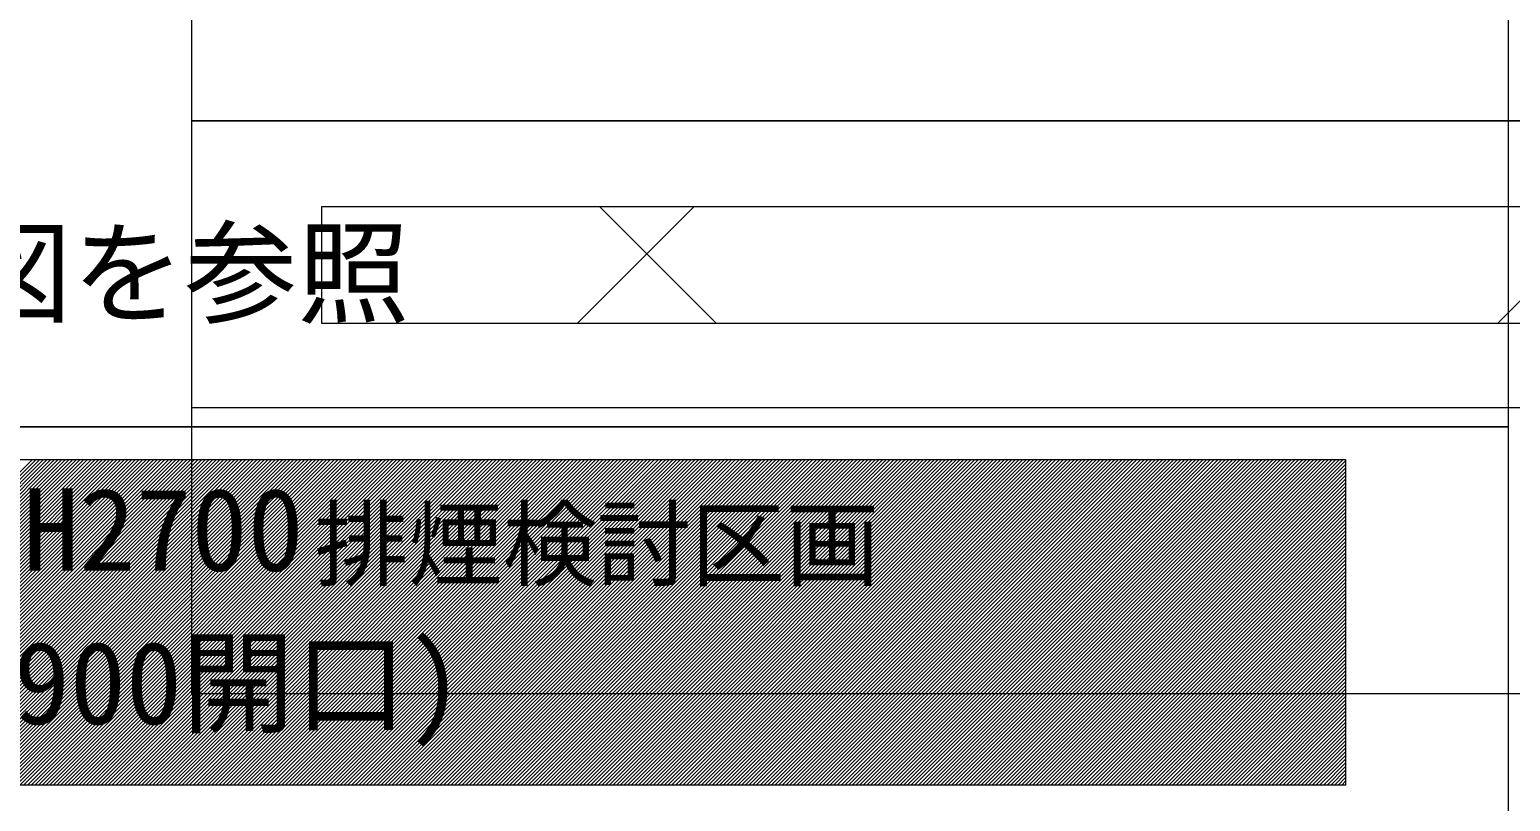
# Model space of a CAD drawing. Units: millimetres at full size, sheet at 1:100. Extents: x 3352 to 127672, y -40372 to 101181.
# Drawn here: x 23019 to 28707, y -30681 to -27718 of the extents above; entities that cross this region are included whole.
import ezdxf
from ezdxf.enums import TextEntityAlignment as Align

# ---------------------------------------------------------------- set-up
doc = ezdxf.new("R2010")
doc.units = ezdxf.units.MM
doc.header["$LTSCALE"] = 100
doc.layers.add('0-0', color=134, linetype='Continuous', lineweight=18)
doc.styles.add('ＭＳ ゴシック', font='')
doc.styles.add('ＭＳ Ｐゴシック', font='')
doc.styles.get('ＭＳ ゴシック').set_extended_font_data('MS Gothic')
doc.styles.get('ＭＳ Ｐゴシック').set_extended_font_data('MS PGothic')

msp = doc.modelspace()

# ---------------------------------------------------------------- linework, layer by layer
at = {"layer": '0-0', "color": 93}
for p, q in [((25122.1, -28846.6), (25572.1, -28396.6)), ((25208.3, -28396.6), (25658.3, -28846.6)), ((28657.6, -28846.6), (29107.6, -28396.6))]:
    msp.add_line(p, q, dxfattribs=at)
at = {"layer": '0-0'}
msp.add_line((23642.2, -29168.6), (31642.2, -29168.6), dxfattribs=at)
at = {"layer": '0-0', "color": 5}
for p, q in [((21780.3, -30618.6), (23030.3, -29368.6)), ((21794.4, -30618.6), (23044.4, -29368.6)), ((21808.6, -30618.6), (23058.6, -29368.6)), ((21822.7, -30618.6), (23072.7, -29368.6)), ((21836.9, -30618.6), (23086.9, -29368.6)), ((21851, -30618.6), (23101, -29368.6)), ((21865.1, -30618.6), (23115.1, -29368.6)), ((21879.3, -30618.6), (23129.3, -29368.6)), ((21893.4, -30618.6), (23143.4, -29368.6)), ((21907.6, -30618.6), (23157.6, -29368.6)), ((21921.7, -30618.6), (23171.7, -29368.6)), ((21935.9, -30618.6), (23185.9, -29368.6)), ((21950, -30618.6), (23200, -29368.6)), ((21964.1, -30618.6), (23214.1, -29368.6)), ((21978.3, -30618.6), (23228.3, -29368.6)), ((21992.4, -30618.6), (23242.4, -29368.6)), ((22006.6, -30618.6), (23256.6, -29368.6)), ((22020.7, -30618.6), (23270.7, -29368.6)), ((22034.9, -30618.6), (23284.9, -29368.6)), ((22049, -30618.6), (23299, -29368.6)), ((22063.1, -30618.6), (23313.1, -29368.6)), ((22077.3, -30618.6), (23327.3, -29368.6)), ((22091.4, -30618.6), (23341.4, -29368.6)), ((22105.6, -30618.6), (23355.6, -29368.6)), ((22119.7, -30618.6), (23369.7, -29368.6)), ((22133.8, -30618.6), (23383.8, -29368.6)), ((22148, -30618.6), (23398, -29368.6)), ((22162.1, -30618.6), (23412.1, -29368.6)), ((22176.3, -30618.6), (23426.3, -29368.6)), ((22190.4, -30618.6), (23440.4, -29368.6)), ((22204.6, -30618.6), (23454.6, -29368.6)), ((22218.7, -30618.6), (23468.7, -29368.6)), ((22232.8, -30618.6), (23482.8, -29368.6)), ((22247, -30618.6), (23497, -29368.6)), ((22261.1, -30618.6), (23511.1, -29368.6)), ((22275.3, -30618.6), (23525.3, -29368.6)), ((22289.4, -30618.6), (23539.4, -29368.6)), ((22303.6, -30618.6), (23553.6, -29368.6)), ((22317.7, -30618.6), (23567.7, -29368.6)), ((22331.8, -30618.6), (23581.8, -29368.6)), ((22346, -30618.6), (23596, -29368.6)), ((22360.1, -30618.6), (23610.1, -29368.6)), ((22374.3, -30618.6), (23624.3, -29368.6)), ((22388.4, -30618.6), (23638.4, -29368.6)), ((22402.5, -30618.6), (23652.5, -29368.6)), ((22416.7, -30618.6), (23666.7, -29368.6)), ((22430.8, -30618.6), (23680.8, -29368.6)), ((22445, -30618.6), (23695, -29368.6)), ((22459.1, -30618.6), (23709.1, -29368.6)), ((22473.3, -30618.6), (23723.3, -29368.6)), ((22487.4, -30618.6), (23737.4, -29368.6)), ((22501.5, -30618.6), (23751.5, -29368.6)), ((22515.7, -30618.6), (23765.7, -29368.6)), ((22529.8, -30618.6), (23779.8, -29368.6)), ((22544, -30618.6), (23794, -29368.6)), ((22558.1, -30618.6), (23808.1, -29368.6)), ((22572.3, -30618.6), (23822.3, -29368.6)), ((22586.4, -30618.6), (23836.4, -29368.6)), ((22600.5, -30618.6), (23850.5, -29368.6)), ((22614.7, -30618.6), (23864.7, -29368.6)), ((22628.8, -30618.6), (23878.8, -29368.6)), ((22643, -30618.6), (23893, -29368.6)), ((22657.1, -30618.6), (23907.1, -29368.6)), ((22671.2, -30618.6), (23921.2, -29368.6)), ((22685.4, -30618.6), (23935.4, -29368.6)), ((22699.5, -30618.6), (23949.5, -29368.6)), ((22713.7, -30618.6), (23963.7, -29368.6)), ((22727.8, -30618.6), (23977.8, -29368.6)), ((22742, -30618.6), (23992, -29368.6)), ((22756.1, -30618.6), (24006.1, -29368.6)), ((22770.2, -30618.6), (24020.2, -29368.6)), ((22784.4, -30618.6), (24034.4, -29368.6)), ((22798.5, -30618.6), (24048.5, -29368.6)), ((22812.7, -30618.6), (24062.7, -29368.6)), ((22826.8, -30618.6), (24076.8, -29368.6)), ((22841, -30618.6), (24091, -29368.6)), ((22855.1, -30618.6), (24105.1, -29368.6)), ((22869.2, -30618.6), (24119.2, -29368.6)), ((22883.4, -30618.6), (24133.4, -29368.6)), ((22897.5, -30618.6), (24147.5, -29368.6)), ((22911.7, -30618.6), (24161.7, -29368.6)), ((22925.8, -30618.6), (24175.8, -29368.6)), ((22939.9, -30618.6), (24189.9, -29368.6)), ((22954.1, -30618.6), (24204.1, -29368.6)), ((22968.2, -30618.6), (24218.2, -29368.6)), ((22982.4, -30618.6), (24232.4, -29368.6)), ((22996.5, -30618.6), (24246.5, -29368.6)), ((23010.7, -30618.6), (24260.7, -29368.6)), ((23024.8, -30618.6), (24274.8, -29368.6)), ((23038.9, -30618.6), (24288.9, -29368.6)), ((23053.1, -30618.6), (24303.1, -29368.6)), ((23067.2, -30618.6), (24317.2, -29368.6)), ((23081.4, -30618.6), (24331.4, -29368.6)), ((23095.5, -30618.6), (24345.5, -29368.6)), ((23109.7, -30618.6), (24359.7, -29368.6)), ((23123.8, -30618.6), (24373.8, -29368.6)), ((23137.9, -30618.6), (24387.9, -29368.6)), ((23152.1, -30618.6), (24402.1, -29368.6)), ((23166.2, -30618.6), (24416.2, -29368.6)), ((23180.4, -30618.6), (24430.4, -29368.6)), ((23194.5, -30618.6), (24444.5, -29368.6)), ((23208.7, -30618.6), (24458.7, -29368.6)), ((23222.8, -30618.6), (24472.8, -29368.6)), ((23236.9, -30618.6), (24486.9, -29368.6)), ((23251.1, -30618.6), (24501.1, -29368.6)), ((23265.2, -30618.6), (24515.2, -29368.6)), ((23279.4, -30618.6), (24529.4, -29368.6)), ((23293.5, -30618.6), (24543.5, -29368.6)), ((23307.6, -30618.6), (24557.6, -29368.6)), ((23321.8, -30618.6), (24571.8, -29368.6)), ((23335.9, -30618.6), (24585.9, -29368.6)), ((23350.1, -30618.6), (24600.1, -29368.6)), ((23364.2, -30618.6), (24614.2, -29368.6)), ((23378.4, -30618.6), (24628.4, -29368.6)), ((23392.5, -30618.6), (24642.5, -29368.6)), ((23406.6, -30618.6), (24656.6, -29368.6)), ((23420.8, -30618.6), (24670.8, -29368.6)), ((23434.9, -30618.6), (24684.9, -29368.6)), ((23449.1, -30618.6), (24699.1, -29368.6)), ((23463.2, -30618.6), (24713.2, -29368.6)), ((23477.4, -30618.6), (24727.4, -29368.6)), ((23491.5, -30618.6), (24741.5, -29368.6)), ((23505.6, -30618.6), (24755.6, -29368.6)), ((23519.8, -30618.6), (24769.8, -29368.6)), ((23533.9, -30618.6), (24783.9, -29368.6)), ((23548.1, -30618.6), (24798.1, -29368.6)), ((23562.2, -30618.6), (24812.2, -29368.6)), ((23576.3, -30618.6), (24826.3, -29368.6)), ((23590.5, -30618.6), (24840.5, -29368.6)), ((23604.6, -30618.6), (24854.6, -29368.6)), ((23618.8, -30618.6), (24868.8, -29368.6)), ((23632.9, -30618.6), (24882.9, -29368.6)), ((23647.1, -30618.6), (24897.1, -29368.6)), ((23661.2, -30618.6), (24911.2, -29368.6)), ((23675.3, -30618.6), (24925.3, -29368.6)), ((23689.5, -30618.6), (24939.5, -29368.6)), ((23703.6, -30618.6), (24953.6, -29368.6)), ((23717.8, -30618.6), (24967.8, -29368.6)), ((23731.9, -30618.6), (24981.9, -29368.6)), ((23746.1, -30618.6), (24996.1, -29368.6)), ((23760.2, -30618.6), (25010.2, -29368.6)), ((23774.3, -30618.6), (25024.3, -29368.6)), ((23788.5, -30618.6), (25038.5, -29368.6)), ((23802.6, -30618.6), (25052.6, -29368.6)), ((23816.8, -30618.6), (25066.8, -29368.6)), ((23830.9, -30618.6), (25080.9, -29368.6)), ((23845, -30618.6), (25095, -29368.6)), ((23859.2, -30618.6), (25109.2, -29368.6)), ((23873.3, -30618.6), (25123.3, -29368.6)), ((23887.5, -30618.6), (25137.5, -29368.6)), ((23901.6, -30618.6), (25151.6, -29368.6)), ((23915.8, -30618.6), (25165.8, -29368.6)), ((23929.9, -30618.6), (25179.9, -29368.6)), ((23944, -30618.6), (25194, -29368.6)), ((23958.2, -30618.6), (25208.2, -29368.6)), ((23972.3, -30618.6), (25222.3, -29368.6)), ((23986.5, -30618.6), (25236.5, -29368.6)), ((24000.6, -30618.6), (25250.6, -29368.6)), ((24014.8, -30618.6), (25264.8, -29368.6)), ((24028.9, -30618.6), (25278.9, -29368.6)), ((24043, -30618.6), (25293, -29368.6)), ((24057.2, -30618.6), (25307.2, -29368.6)), ((24071.3, -30618.6), (25321.3, -29368.6)), ((24085.5, -30618.6), (25335.5, -29368.6)), ((24099.6, -30618.6), (25349.6, -29368.6)), ((24113.7, -30618.6), (25363.7, -29368.6)), ((24127.9, -30618.6), (25377.9, -29368.6)), ((24142, -30618.6), (25392, -29368.6)), ((24156.2, -30618.6), (25406.2, -29368.6)), ((24170.3, -30618.6), (25420.3, -29368.6)), ((24184.5, -30618.6), (25434.5, -29368.6)), ((24198.6, -30618.6), (25448.6, -29368.6)), ((24212.7, -30618.6), (25462.7, -29368.6)), ((24226.9, -30618.6), (25476.9, -29368.6)), ((24241, -30618.6), (25491, -29368.6)), ((24255.2, -30618.6), (25505.2, -29368.6)), ((24269.3, -30618.6), (25519.3, -29368.6)), ((24283.5, -30618.6), (25533.5, -29368.6)), ((24297.6, -30618.6), (25547.6, -29368.6)), ((24311.7, -30618.6), (25561.7, -29368.6)), ((24325.9, -30618.6), (25575.9, -29368.6)), ((24340, -30618.6), (25590, -29368.6)), ((24354.2, -30618.6), (25604.2, -29368.6)), ((24368.3, -30618.6), (25618.3, -29368.6)), ((24382.4, -30618.6), (25632.4, -29368.6)), ((24396.6, -30618.6), (25646.6, -29368.6)), ((24410.7, -30618.6), (25660.7, -29368.6)), ((24424.9, -30618.6), (25674.9, -29368.6)), ((24439, -30618.6), (25689, -29368.6)), ((24453.2, -30618.6), (25703.2, -29368.6)), ((24467.3, -30618.6), (25717.3, -29368.6)), ((24481.4, -30618.6), (25731.4, -29368.6)), ((24495.6, -30618.6), (25745.6, -29368.6)), ((24509.7, -30618.6), (25759.7, -29368.6)), ((24523.9, -30618.6), (25773.9, -29368.6)), ((24538, -30618.6), (25788, -29368.6)), ((24552.2, -30618.6), (25802.2, -29368.6)), ((24566.3, -30618.6), (25816.3, -29368.6)), ((24580.4, -30618.6), (25830.4, -29368.6)), ((24594.6, -30618.6), (25844.6, -29368.6)), ((24608.7, -30618.6), (25858.7, -29368.6)), ((24622.9, -30618.6), (25872.9, -29368.6)), ((24637, -30618.6), (25887, -29368.6)), ((24651.1, -30618.6), (25901.1, -29368.6)), ((24665.3, -30618.6), (25915.3, -29368.6)), ((24679.4, -30618.6), (25929.4, -29368.6)), ((24693.6, -30618.6), (25943.6, -29368.6)), ((24707.7, -30618.6), (25957.7, -29368.6)), ((24721.9, -30618.6), (25971.9, -29368.6)), ((24736, -30618.6), (25986, -29368.6)), ((24750.1, -30618.6), (26000.1, -29368.6)), ((24764.3, -30618.6), (26014.3, -29368.6)), ((24778.4, -30618.6), (26028.4, -29368.6)), ((24792.6, -30618.6), (26042.6, -29368.6)), ((24806.7, -30618.6), (26056.7, -29368.6)), ((24820.9, -30618.6), (26070.9, -29368.6)), ((24835, -30618.6), (26085, -29368.6)), ((24849.1, -30618.6), (26099.1, -29368.6)), ((24863.3, -30618.6), (26113.3, -29368.6)), ((24877.4, -30618.6), (26127.4, -29368.6)), ((24891.6, -30618.6), (26141.6, -29368.6)), ((24905.7, -30618.6), (26155.7, -29368.6)), ((24919.8, -30618.6), (26169.8, -29368.6)), ((24934, -30618.6), (26184, -29368.6)), ((24948.1, -30618.6), (26198.1, -29368.6)), ((24962.3, -30618.6), (26212.3, -29368.6)), ((24976.4, -30618.6), (26226.4, -29368.6)), ((24990.6, -30618.6), (26240.6, -29368.6)), ((25004.7, -30618.6), (26254.7, -29368.6)), ((25018.8, -30618.6), (26268.8, -29368.6)), ((25033, -30618.6), (26283, -29368.6)), ((25047.1, -30618.6), (26297.1, -29368.6)), ((25061.3, -30618.6), (26311.3, -29368.6)), ((25075.4, -30618.6), (26325.4, -29368.6)), ((25089.6, -30618.6), (26339.6, -29368.6)), ((25103.7, -30618.6), (26353.7, -29368.6)), ((25117.8, -30618.6), (26367.8, -29368.6)), ((25132, -30618.6), (26382, -29368.6)), ((25146.1, -30618.6), (26396.1, -29368.6)), ((25160.3, -30618.6), (26410.3, -29368.6)), ((25174.4, -30618.6), (26424.4, -29368.6)), ((25188.5, -30618.6), (26438.5, -29368.6)), ((25202.7, -30618.6), (26452.7, -29368.6)), ((25216.8, -30618.6), (26466.8, -29368.6)), ((25231, -30618.6), (26481, -29368.6)), ((25245.1, -30618.6), (26495.1, -29368.6)), ((25259.3, -30618.6), (26509.3, -29368.6)), ((25273.4, -30618.6), (26523.4, -29368.6)), ((25287.5, -30618.6), (26537.5, -29368.6)), ((25301.7, -30618.6), (26551.7, -29368.6)), ((25315.8, -30618.6), (26565.8, -29368.6)), ((25330, -30618.6), (26580, -29368.6)), ((25344.1, -30618.6), (26594.1, -29368.6)), ((25358.3, -30618.6), (26608.3, -29368.6)), ((25372.4, -30618.6), (26622.4, -29368.6)), ((25386.5, -30618.6), (26636.5, -29368.6)), ((25400.7, -30618.6), (26650.7, -29368.6)), ((25414.8, -30618.6), (26664.8, -29368.6)), ((25429, -30618.6), (26679, -29368.6)), ((25443.1, -30618.6), (26693.1, -29368.6)), ((25457.2, -30618.6), (26707.2, -29368.6)), ((25471.4, -30618.6), (26721.4, -29368.6)), ((25485.5, -30618.6), (26735.5, -29368.6)), ((25499.7, -30618.6), (26749.7, -29368.6)), ((25513.8, -30618.6), (26763.8, -29368.6)), ((25528, -30618.6), (26778, -29368.6)), ((25542.1, -30618.6), (26792.1, -29368.6)), ((25556.2, -30618.6), (26806.2, -29368.6)), ((25570.4, -30618.6), (26820.4, -29368.6)), ((25584.5, -30618.6), (26834.5, -29368.6)), ((25598.7, -30618.6), (26848.7, -29368.6)), ((25612.8, -30618.6), (26862.8, -29368.6)), ((25627, -30618.6), (26877, -29368.6)), ((25641.1, -30618.6), (26891.1, -29368.6)), ((25655.2, -30618.6), (26905.2, -29368.6)), ((25669.4, -30618.6), (26919.4, -29368.6)), ((25683.5, -30618.6), (26933.5, -29368.6)), ((25697.7, -30618.6), (26947.7, -29368.6)), ((25711.8, -30618.6), (26961.8, -29368.6)), ((25726, -30618.6), (26976, -29368.6)), ((25740.1, -30618.6), (26990.1, -29368.6)), ((25754.2, -30618.6), (27004.2, -29368.6)), ((25768.4, -30618.6), (27018.4, -29368.6)), ((25782.5, -30618.6), (27032.5, -29368.6)), ((25796.7, -30618.6), (27046.7, -29368.6)), ((25810.8, -30618.6), (27060.8, -29368.6)), ((25824.9, -30618.6), (27074.9, -29368.6)), ((25839.1, -30618.6), (27089.1, -29368.6)), ((25853.2, -30618.6), (27103.2, -29368.6)), ((25867.4, -30618.6), (27117.4, -29368.6)), ((25881.5, -30618.6), (27131.5, -29368.6)), ((25895.7, -30618.6), (27145.7, -29368.6)), ((25909.8, -30618.6), (27159.8, -29368.6)), ((25923.9, -30618.6), (27173.9, -29368.6)), ((25938.1, -30618.6), (27188.1, -29368.6)), ((25952.2, -30618.6), (27202.2, -29368.6)), ((25966.4, -30618.6), (27216.4, -29368.6)), ((25980.5, -30618.6), (27230.5, -29368.6)), ((25994.7, -30618.6), (27244.7, -29368.6)), ((26008.8, -30618.6), (27258.8, -29368.6)), ((26022.9, -30618.6), (27272.9, -29368.6)), ((26037.1, -30618.6), (27287.1, -29368.6)), ((26051.2, -30618.6), (27301.2, -29368.6)), ((26065.4, -30618.6), (27315.4, -29368.6)), ((26079.5, -30618.6), (27329.5, -29368.6)), ((26093.6, -30618.6), (27343.6, -29368.6)), ((26107.8, -30618.6), (27357.8, -29368.6)), ((26121.9, -30618.6), (27371.9, -29368.6)), ((26136.1, -30618.6), (27386.1, -29368.6)), ((26150.2, -30618.6), (27400.2, -29368.6)), ((26164.4, -30618.6), (27414.4, -29368.6)), ((26178.5, -30618.6), (27428.5, -29368.6)), ((26192.6, -30618.6), (27442.6, -29368.6)), ((26206.8, -30618.6), (27456.8, -29368.6)), ((26220.9, -30618.6), (27470.9, -29368.6)), ((26235.1, -30618.6), (27485.1, -29368.6)), ((26249.2, -30618.6), (27499.2, -29368.6)), ((26263.4, -30618.6), (27513.4, -29368.6)), ((26277.5, -30618.6), (27527.5, -29368.6)), ((26291.6, -30618.6), (27541.6, -29368.6)), ((26305.8, -30618.6), (27555.8, -29368.6)), ((26319.9, -30618.6), (27569.9, -29368.6)), ((26334.1, -30618.6), (27584.1, -29368.6)), ((26348.2, -30618.6), (27598.2, -29368.6)), ((26362.3, -30618.6), (27612.3, -29368.6)), ((26376.5, -30618.6), (27626.5, -29368.6)), ((26390.6, -30618.6), (27640.6, -29368.6)), ((26404.8, -30618.6), (27654.8, -29368.6)), ((26418.9, -30618.6), (27668.9, -29368.6)), ((26433.1, -30618.6), (27683.1, -29368.6)), ((26447.2, -30618.6), (27697.2, -29368.6)), ((26461.3, -30618.6), (27711.3, -29368.6)), ((26475.5, -30618.6), (27725.5, -29368.6)), ((26489.6, -30618.6), (27739.6, -29368.6)), ((26503.8, -30618.6), (27753.8, -29368.6)), ((26517.9, -30618.6), (27767.9, -29368.6)), ((26532.1, -30618.6), (27782.1, -29368.6)), ((26546.2, -30618.6), (27796.2, -29368.6)), ((26560.3, -30618.6), (27810.3, -29368.6)), ((26574.5, -30618.6), (27824.5, -29368.6)), ((26588.6, -30618.6), (27838.6, -29368.6)), ((26602.8, -30618.6), (27852.8, -29368.6)), ((26616.9, -30618.6), (27866.9, -29368.6)), ((26631, -30618.6), (27881, -29368.6)), ((26645.2, -30618.6), (27895.2, -29368.6)), ((26659.3, -30618.6), (27909.3, -29368.6)), ((26673.5, -30618.6), (27923.5, -29368.6)), ((26687.6, -30618.6), (27937.6, -29368.6)), ((26701.8, -30618.6), (27951.8, -29368.6)), ((26715.9, -30618.6), (27965.9, -29368.6)), ((26730, -30618.6), (27980, -29368.6)), ((26744.2, -30618.6), (27994.2, -29368.6)), ((26758.3, -30618.6), (28008.3, -29368.6)), ((26772.5, -30618.6), (28022.5, -29368.6)), ((26786.6, -30618.6), (28036.6, -29368.6)), ((26800.8, -30618.6), (28050.8, -29368.6)), ((26814.9, -30618.6), (28064.9, -29368.6)), ((26829, -30618.6), (28074, -29373.6)), ((26843.2, -30618.6), (28074, -29387.8)), ((26857.3, -30618.6), (28074, -29401.9)), ((26871.5, -30618.6), (28074, -29416.1)), ((26885.6, -30618.6), (28074, -29430.2)), ((26899.7, -30618.6), (28074, -29444.3)), ((26913.9, -30618.6), (28074, -29458.5)), ((26928, -30618.6), (28074, -29472.6)), ((26942.2, -30618.6), (28074, -29486.8)), ((26956.3, -30618.6), (28074, -29500.9)), ((26970.5, -30618.6), (28074, -29515.1)), ((26984.6, -30618.6), (28074, -29529.2)), ((26998.7, -30618.6), (28074, -29543.3)), ((27012.9, -30618.6), (28074, -29557.5)), ((27027, -30618.6), (28074, -29571.6)), ((27041.2, -30618.6), (28074, -29585.8)), ((27055.3, -30618.6), (28074, -29599.9)), ((27069.5, -30618.6), (28074, -29614.1)), ((27083.6, -30618.6), (28074, -29628.2)), ((27097.7, -30618.6), (28074, -29642.3)), ((27111.9, -30618.6), (28074, -29656.5)), ((27126, -30618.6), (28074, -29670.6)), ((27140.2, -30618.6), (28074, -29684.8)), ((27154.3, -30618.6), (28074, -29698.9)), ((27168.4, -30618.6), (28074, -29713)), ((27182.6, -30618.6), (28074, -29727.2)), ((27196.7, -30618.6), (28074, -29741.3)), ((27210.9, -30618.6), (28074, -29755.5)), ((27225, -30618.6), (28074, -29769.6)), ((27239.2, -30618.6), (28074, -29783.8)), ((27253.3, -30618.6), (28074, -29797.9)), ((27267.4, -30618.6), (28074, -29812)), ((27281.6, -30618.6), (28074, -29826.2)), ((27295.7, -30618.6), (28074, -29840.3)), ((27309.9, -30618.6), (28074, -29854.5)), ((27324, -30618.6), (28074, -29868.6)), ((27338.2, -30618.6), (28074, -29882.8)), ((27352.3, -30618.6), (28074, -29896.9)), ((27366.4, -30618.6), (28074, -29911)), ((27380.6, -30618.6), (28074, -29925.2)), ((27394.7, -30618.6), (28074, -29939.3)), ((27408.9, -30618.6), (28074, -29953.5)), ((27423, -30618.6), (28074, -29967.6)), ((27437.1, -30618.6), (28074, -29981.7)), ((27451.3, -30618.6), (28074, -29995.9)), ((27465.4, -30618.6), (28074, -30010)), ((27479.6, -30618.6), (28074, -30024.2)), ((27493.7, -30618.6), (28074, -30038.3)), ((27507.9, -30618.6), (28074, -30052.5)), ((27522, -30618.6), (28074, -30066.6)), ((27536.1, -30618.6), (28074, -30080.7)), ((27550.3, -30618.6), (28074, -30094.9)), ((27564.4, -30618.6), (28074, -30109)), ((27578.6, -30618.6), (28074, -30123.2)), ((27592.7, -30618.6), (28074, -30137.3)), ((27606.9, -30618.6), (28074, -30151.5)), ((27621, -30618.6), (28074, -30165.6)), ((27635.1, -30618.6), (28074, -30179.7)), ((27649.3, -30618.6), (28074, -30193.9)), ((27663.4, -30618.6), (28074, -30208)), ((27677.6, -30618.6), (28074, -30222.2)), ((27691.7, -30618.6), (28074, -30236.3)), ((27705.8, -30618.6), (28074, -30250.4)), ((27720, -30618.6), (28074, -30264.6)), ((27734.1, -30618.6), (28074, -30278.7)), ((27748.3, -30618.6), (28074, -30292.9)), ((27762.4, -30618.6), (28074, -30307)), ((27776.6, -30618.6), (28074, -30321.2)), ((27790.7, -30618.6), (28074, -30335.3)), ((27804.8, -30618.6), (28074, -30349.4)), ((27819, -30618.6), (28074, -30363.6)), ((27833.1, -30618.6), (28074, -30377.7)), ((27847.3, -30618.6), (28074, -30391.9)), ((27861.4, -30618.6), (28074, -30406)), ((27875.6, -30618.6), (28074, -30420.2)), ((27889.7, -30618.6), (28074, -30434.3)), ((27903.8, -30618.6), (28074, -30448.4)), ((27918, -30618.6), (28074, -30462.6)), ((27932.1, -30618.6), (28074, -30476.7)), ((27946.3, -30618.6), (28074, -30490.9)), ((27960.4, -30618.6), (28074, -30505)), ((27974.5, -30618.6), (28074, -30519.1)), ((27988.7, -30618.6), (28074, -30533.3)), ((28002.8, -30618.6), (28074, -30547.4)), ((28017, -30618.6), (28074, -30561.6)), ((28031.1, -30618.6), (28074, -30575.7)), ((28045.3, -30618.6), (28074, -30589.9)), ((28059.4, -30618.6), (28074, -30604)), ((28073.5, -30618.6), (28074, -30618.1))]:
    msp.add_line(p, q, dxfattribs=at)
at = {"layer": '0-0'}
for points in [[(23642.2, -25868.6), (31642.2, -25868.6), (31642.2, -28068.6), (23642.2, -28068.6)], [(18699, -26243.6), (28699, -26243.6), (28699, -29243.6), (18699, -29243.6)], [(23642.2, -28068.6), (31642.2, -28068.6), (31642.2, -30268.6), (23642.2, -30268.6)], [(18699, -29243.6), (28699, -29243.6), (28699, -30743.6), (18699, -30743.6)], [(19324, -29368.6), (28074, -29368.6), (28074, -30618.6), (19324, -30618.6)]]:
    msp.add_lwpolyline(points, close=True, dxfattribs=at)
at = {"layer": '0-0', "color": 93}
msp.add_lwpolyline([(24142.2, -28846.6), (24142.2, -28396.6), (31142.2, -28396.6), (31142.2, -28846.6)], close=True, dxfattribs=at)

# ---------------------------------------------------------------- texts
at = {"layer": '0-0'}
for s, height, style, p in [('排煙検討図・展開図を参照', 316.8, 'ＭＳ ゴシック', (19293.4, -28905.4)), ('排煙検討区画', 265.2, 'ＭＳ Ｐゴシック', (24113.3, -29905.5))]:
    msp.add_text(s, height=height, dxfattribs=dict(at, style=style)).set_placement(p, align=Align.BOTTOM_LEFT)
at = {"layer": '0-0', "color": 7, "style": 'ＭＳ ゴシック'}
for s, p in [('H2700', (22994.5, -29890.9)), ('(上部900開口)', (21878.8, -30479.5))]:
    msp.add_text(s, height=316.8, dxfattribs=at).set_placement(p, align=Align.BOTTOM_LEFT)

doc.saveas('drawing.dxf')
